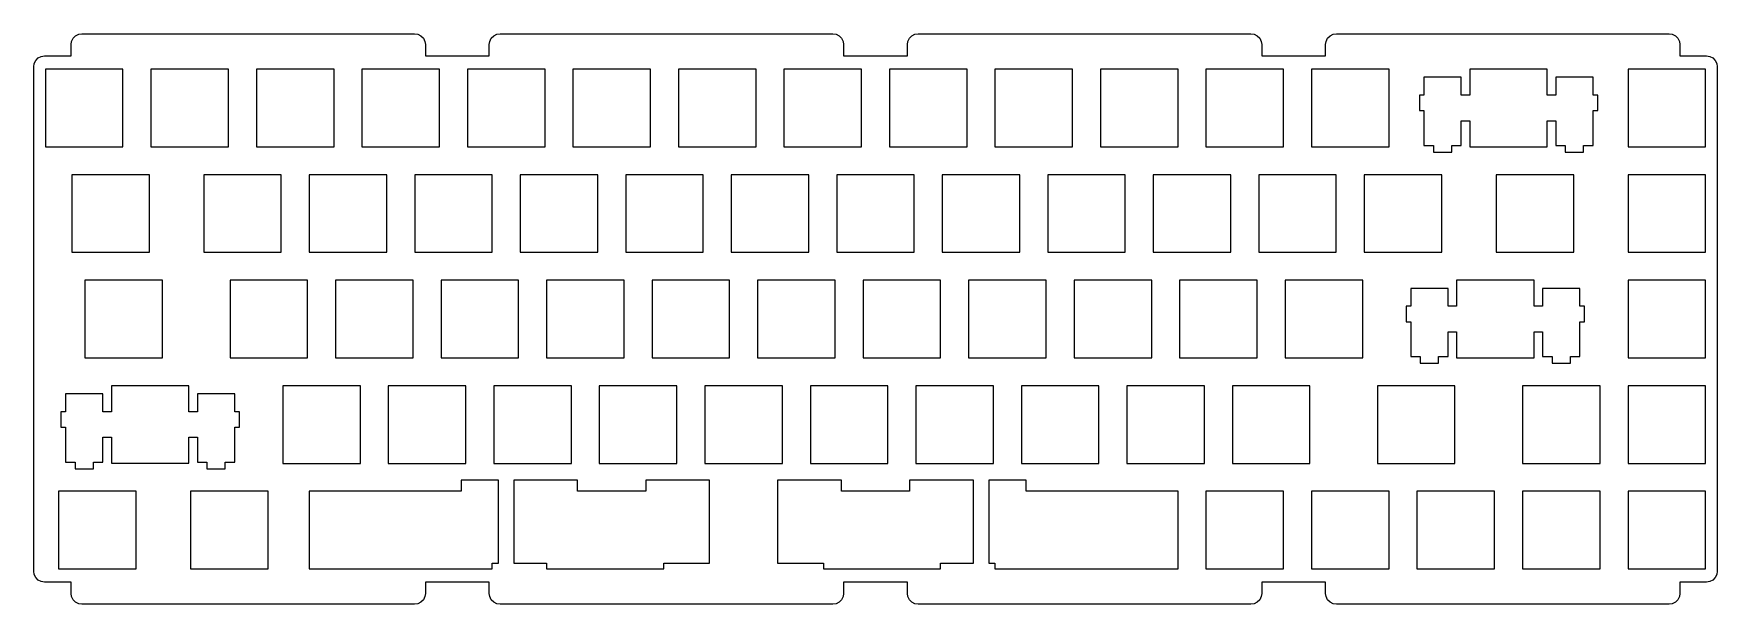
# Model space of a CAD drawing. Extents: x -146 to 158, y 58 to 161.
import ezdxf

# ---------------------------------------------------------------- set-up
doc = ezdxf.new("R2010")
doc.units = 0
doc.layers.get('0').update_dxf_attribs({"linetype": 'CONTINUOUS'})

msp = doc.modelspace()

# ---------------------------------------------------------------- linework, layer by layer
at = {"color": 7}
for points in [[(151.156998, 159.618), (151.25, 159.029633), (151.25, 158.998001), (151.25, 157), (155.998001, 157), (156.035568, 157), (156.617996, 156.907001), (157.177002, 156.622002), (157.621994, 156.178001), (157.906998, 155.618), (158, 155.029633), (158, 154.998001), (158, 64.002998), (158, 63.971367), (157.906998, 63.382999), (157.621994, 62.823002), (157.177002, 62.379002), (156.617996, 62.094002), (156.029312, 62), (155.998001, 62), (155.878006, 62), (151.25, 62), (151.25, 60.001999), (151.25, 59.970367), (151.245834, 59.944), (151.156998, 59.382), (150.871994, 58.823002), (150.427002, 58.377998), (149.867996, 58.092999), (149.279633, 58), (149.248001, 58), (89.252998, 58), (89.221313, 58), (88.632004, 58.092999), (88.072998, 58.377998), (87.627998, 58.823002), (87.343002, 59.382), (87.254166, 59.944), (87.25, 59.970367), (87.25, 60.001999), (87.25, 62), (84.723, 62), (84.440002, 62), (79.678001, 62), (75.75, 62), (75.75, 60.001999), (75.75, 59.970367), (75.745834, 59.944), (75.656998, 59.382), (75.372002, 58.823002), (74.927002, 58.377998), (74.367996, 58.092999), (73.779633, 58), (73.748001, 58), (13.753, 58), (13.721316, 58), (13.132, 58.092999), (12.573, 58.377998), (12.128, 58.823002), (11.843, 59.382), (11.754168, 59.944), (11.75, 59.970367), (11.75, 60.001999), (11.75, 62), (8.24, 62), (3.761, 62), (1.38, 62), (0.25, 62), (0.25, 60.001999), (0.25, 59.970367), (0.245832, 59.944), (0.157, 59.382), (-0.128, 58.823002), (-0.573, 58.377998), (-1.132, 58.092999), (-1.721316, 58), (-1.753, 58), (-61.748001, 58), (-61.779633, 58), (-62.368, 58.092999), (-62.926998, 58.377998), (-63.372002, 58.823002), (-63.657001, 59.382), (-63.745831, 59.944), (-63.75, 59.970367), (-63.75, 60.001999), (-63.75, 62), (-67.959999, 62), (-68.816002, 62), (-75.25, 62), (-75.25, 60.001999), (-75.25, 59.970367), (-75.254166, 59.944), (-75.343002, 59.382), (-75.627998, 58.823002), (-76.072998, 58.377998), (-76.632004, 58.092999), (-77.221313, 58), (-77.252998, 58), (-137.248001, 58), (-137.279633, 58), (-137.867996, 58.092999), (-138.427002, 58.377998), (-138.871994, 58.823002), (-139.156998, 59.382), (-139.245834, 59.944), (-139.25, 59.970367), (-139.25, 60.001999), (-139.25, 62), (-141.496002, 62), (-143.876999, 62), (-143.998001, 62), (-144.029007, 62), (-144.617996, 62.095001), (-145.177002, 62.382999), (-145.621994, 62.831001), (-145.906998, 63.396), (-146, 63.990063), (-146, 64.021999), (-146, 154.998001), (-146, 155.029633), (-145.906998, 155.618), (-145.621994, 156.178001), (-145.177002, 156.622002), (-144.617996, 156.907001), (-144.035568, 157), (-143.998001, 157), (-139.25, 157), (-139.25, 158.998001), (-139.25, 159.029633), (-139.156998, 159.618), (-138.871994, 160.176998), (-138.427002, 160.622002), (-137.867996, 160.907001), (-137.279633, 161), (-137.248001, 161), (-77.252998, 161), (-77.221313, 161), (-76.632004, 160.907001), (-76.072998, 160.622002), (-75.627998, 160.176998), (-75.343002, 159.618), (-75.25, 159.029633), (-75.25, 158.998001), (-75.25, 157), (-63.75, 157), (-63.75, 158.998001), (-63.75, 159.029633), (-63.657001, 159.618), (-63.372002, 160.176998), (-62.926998, 160.622002), (-62.368, 160.907001), (-61.779633, 161), (-61.748001, 161), (-1.753, 161), (-1.721316, 161), (-1.132, 160.907001), (-0.573, 160.622002), (-0.128, 160.176998), (0.157, 159.618), (0.25, 159.029633), (0.25, 158.998001), (0.25, 157), (11.75, 157), (11.75, 158.998001), (11.75, 159.029633), (11.843, 159.618), (12.128, 160.176998), (12.573, 160.622002), (13.132, 160.907001), (13.721316, 161), (13.753, 161), (73.748001, 161), (73.779633, 161), (74.367996, 160.907001), (74.927002, 160.622002), (75.372002, 160.176998), (75.656998, 159.618), (75.75, 159.029633), (75.75, 158.998001), (75.75, 157), (87.25, 157), (87.25, 158.998001), (87.25, 159.029633), (87.343002, 159.618), (87.627998, 160.176998), (88.072998, 160.622002), (88.632004, 160.907001), (89.221313, 161), (89.252998, 161), (149.248001, 161), (149.279633, 161), (149.867996, 160.907001), (150.427002, 160.622002), (150.871994, 160.176998)], [(-141.070999, 154.602001), (-141.496002, 154.602001), (-143.876999, 154.602001), (-143.876999, 140.597), (-141.496002, 140.597), (-141.070999, 140.597), (-140.246002, 140.597), (-139.115005, 140.597), (-138.520996, 140.597), (-136.733002, 140.597), (-129.873001, 140.597), (-129.873001, 154.602001), (-136.733002, 154.602001), (-138.520996, 154.602001), (-139.115005, 154.602001), (-140.246002, 154.602001)], [(-116.442001, 154.602001), (-117.683998, 154.602001), (-117.968002, 154.602001), (-122.727997, 154.602001), (-124.827003, 154.602001), (-124.827003, 140.597), (-122.727997, 140.597), (-117.968002, 140.597), (-117.683998, 140.597), (-116.442001, 140.597), (-115.302002, 140.597), (-114.717003, 140.597), (-111.417, 140.597), (-110.821999, 140.597), (-110.821999, 154.602001), (-111.417, 154.602001), (-114.717003, 154.602001), (-115.302002, 154.602001)], [(-96.535004, 154.602001), (-101.014999, 154.602001), (-101.296997, 154.602001), (-105.778, 154.602001), (-105.778, 140.597), (-101.296997, 140.597), (-101.014999, 140.597), (-96.535004, 140.597), (-96.251999, 140.597), (-91.772003, 140.597), (-91.772003, 154.602001), (-96.251999, 154.602001)], [(-77.485001, 154.602001), (-81.964996, 154.602001), (-82.248001, 154.602001), (-86.726997, 154.602001), (-86.726997, 140.597), (-82.248001, 140.597), (-81.964996, 140.597), (-77.485001, 140.597), (-77.202003, 140.597), (-72.722, 140.597), (-72.722, 154.602001), (-77.202003, 154.602001)], [(-58.435001, 154.602001), (-62.915001, 154.602001), (-63.196999, 154.602001), (-67.677002, 154.602001), (-67.677002, 140.597), (-63.196999, 140.597), (-62.915001, 140.597), (-58.435001, 140.597), (-58.152, 140.597), (-53.672001, 140.597), (-53.672001, 154.602001), (-58.152, 154.602001)], [(-39.384998, 154.602001), (-43.865002, 154.602001), (-44.146999, 154.602001), (-48.626999, 154.602001), (-48.626999, 140.597), (-44.146999, 140.597), (-43.865002, 140.597), (-39.384998, 140.597), (-39.102001, 140.597), (-34.622002, 140.597), (-34.622002, 154.602001), (-39.102001, 154.602001)], [(-20.334999, 154.602001), (-24.815001, 154.602001), (-25.097, 154.602001), (-29.577, 154.602001), (-29.577, 140.597), (-25.097, 140.597), (-24.815001, 140.597), (-20.334999, 140.597), (-20.052, 140.597), (-15.572, 140.597), (-15.572, 154.602001), (-20.052, 154.602001)], [(-1.285, 154.602001), (-5.765, 154.602001), (-6.047, 154.602001), (-10.527, 154.602001), (-10.527, 140.597), (-6.047, 140.597), (-5.765, 140.597), (-1.285, 140.597), (-1.002, 140.597), (3.478, 140.597), (3.478, 154.602001), (-1.002, 154.602001)], [(17.764999, 154.602001), (13.285, 154.602001), (13.003, 154.602001), (8.523, 154.602001), (8.523, 140.597), (13.003, 140.597), (13.285, 140.597), (17.764999, 140.597), (18.048, 140.597), (22.528, 140.597), (22.528, 154.602001), (18.048, 154.602001)], [(36.814999, 154.602001), (32.334999, 154.602001), (32.053001, 154.602001), (27.573, 154.602001), (27.573, 140.597), (32.053001, 140.597), (32.334999, 140.597), (36.814999, 140.597), (37.098, 140.597), (41.577999, 140.597), (41.577999, 154.602001), (37.098, 154.602001)], [(55.865002, 154.602001), (51.384998, 154.602001), (51.103001, 154.602001), (46.623001, 154.602001), (46.623001, 140.597), (51.103001, 140.597), (51.384998, 140.597), (55.865002, 140.597), (56.147999, 140.597), (60.627998, 140.597), (60.627998, 154.602001), (56.147999, 154.602001)], [(70.153, 154.602001), (65.672997, 154.602001), (65.672997, 140.597), (70.153, 140.597), (70.434998, 140.597), (74.915001, 140.597), (75.197998, 140.597), (79.678001, 140.597), (79.678001, 154.602001), (75.197998, 154.602001), (74.915001, 154.602001), (70.434998, 154.602001)], [(89.203003, 154.602001), (84.723, 154.602001), (84.723, 140.597), (89.203003, 140.597), (93.964996, 140.597), (94.248001, 140.597), (96.628998, 140.597), (98.727997, 140.597), (98.727997, 154.602001), (96.628998, 154.602001), (94.248001, 154.602001), (93.964996, 154.602001)], [(127.301003, 145.299), (128.169998, 145.299), (128.826004, 145.299), (128.826004, 140.827999), (130.552002, 140.827999), (130.552002, 139.626999), (131.470993, 139.626999), (132.065002, 139.626999), (133.195999, 139.626999), (133.852005, 139.626999), (133.852005, 140.827999), (134.020996, 140.827999), (135.576996, 140.827999), (135.576996, 147.115002), (136.403, 147.115002), (136.403, 149.901001), (135.576996, 149.901001), (135.576996, 153.132), (134.020996, 153.132), (133.852005, 153.132), (133.195999, 153.132), (132.065002, 153.132), (131.470993, 153.132), (130.552002, 153.132), (128.826004, 153.132), (128.826004, 149.901001), (128.169998, 149.901001), (127.301003, 149.901001), (127.301003, 154.602001), (126.445, 154.602001), (124.919998, 154.602001), (122.822998, 154.602001), (118.059998, 154.602001), (117.778, 154.602001), (113.299004, 154.602001), (113.299004, 149.901001), (111.774002, 149.901001), (111.774002, 153.132), (110.917999, 153.132), (110.634003, 153.132), (110.047997, 153.132), (109.391998, 153.132), (108.252998, 153.132), (107.667, 153.132), (106.748001, 153.132), (105.023003, 153.132), (105.023003, 149.901001), (104.366997, 149.901001), (104.197998, 149.901001), (104.197998, 147.115002), (104.366997, 147.115002), (105.023003, 147.115002), (105.023003, 140.827999), (106.748001, 140.827999), (106.748001, 139.626999), (107.667, 139.626999), (108.252998, 139.626999), (109.391998, 139.626999), (110.047997, 139.626999), (110.047997, 140.827999), (110.634003, 140.827999), (110.917999, 140.827999), (111.774002, 140.827999), (111.774002, 145.299), (113.299004, 145.299), (113.299004, 140.598), (117.778, 140.598), (118.059998, 140.598), (122.822998, 140.598), (124.919998, 140.598), (126.445, 140.598), (127.301003, 140.598)], [(155.878006, 154.602001), (141.873001, 154.602001), (141.873001, 140.597), (155.878006, 140.597)], [(-125.110001, 135.552), (-127.490997, 135.552), (-129.873001, 135.552), (-136.733002, 135.552), (-138.520996, 135.552), (-139.115005, 135.552), (-139.115005, 121.547001), (-138.520996, 121.547001), (-136.733002, 121.547001), (-127.490997, 121.547001), (-125.110001, 121.547001)], [(-105.778, 135.552), (-110.540001, 135.552), (-110.821999, 135.552), (-111.417, 135.552), (-114.717003, 135.552), (-115.302002, 135.552), (-115.302002, 121.547001), (-114.717003, 121.547001), (-111.417, 121.547001), (-110.540001, 121.547001), (-101.296997, 121.547001), (-101.296997, 135.552)], [(-91.489998, 135.552), (-91.772003, 135.552), (-96.251999, 135.552), (-96.251999, 121.547001), (-91.489998, 121.547001), (-87.010002, 121.547001), (-82.248001, 121.547001), (-82.248001, 135.552), (-86.726997, 135.552), (-87.010002, 135.552)], [(-72.440002, 135.552), (-72.722, 135.552), (-77.202003, 135.552), (-77.202003, 121.547001), (-72.440002, 121.547001), (-67.959999, 121.547001), (-63.196999, 121.547001), (-63.196999, 135.552), (-67.677002, 135.552), (-67.959999, 135.552)], [(-53.389999, 135.552), (-53.672001, 135.552), (-58.152, 135.552), (-58.152, 121.547001), (-53.389999, 121.547001), (-48.91, 121.547001), (-44.146999, 121.547001), (-44.146999, 135.552), (-48.626999, 135.552), (-48.91, 135.552)], [(-34.34, 135.552), (-34.622002, 135.552), (-39.102001, 135.552), (-39.102001, 121.547001), (-34.34, 121.547001), (-29.860001, 121.547001), (-25.097, 121.547001), (-25.097, 135.552), (-29.577, 135.552), (-29.860001, 135.552)], [(-15.29, 135.552), (-15.572, 135.552), (-20.052, 135.552), (-20.052, 121.547001), (-15.29, 121.547001), (-10.81, 121.547001), (-6.047, 121.547001), (-6.047, 135.552), (-10.527, 135.552), (-10.81, 135.552)], [(3.76, 135.552), (3.478, 135.552), (-1.002, 135.552), (-1.002, 121.547001), (3.76, 121.547001), (8.24, 121.547001), (13.003, 121.547001), (13.003, 135.552), (8.523, 135.552), (8.24, 135.552)], [(22.809999, 135.552), (22.528, 135.552), (18.048, 135.552), (18.048, 121.547001), (22.809999, 121.547001), (27.290001, 121.547001), (32.053001, 121.547001), (32.053001, 135.552), (27.573, 135.552), (27.290001, 135.552)], [(41.860001, 135.552), (41.577999, 135.552), (37.098, 135.552), (37.098, 121.547001), (41.860001, 121.547001), (46.34, 121.547001), (51.103001, 121.547001), (51.103001, 135.552), (46.623001, 135.552), (46.34, 135.552)], [(65.672997, 135.552), (65.389999, 135.552), (60.91, 135.552), (60.627998, 135.552), (56.147999, 135.552), (56.147999, 121.547001), (60.91, 121.547001), (65.389999, 121.547001), (65.672997, 121.547001), (70.153, 121.547001), (70.153, 135.552)], [(79.959999, 135.552), (79.678001, 135.552), (75.197998, 135.552), (75.197998, 121.547001), (79.678001, 121.547001), (79.959999, 121.547001), (84.440002, 121.547001), (84.723, 121.547001), (89.203003, 121.547001), (89.203003, 135.552), (84.723, 135.552), (84.440002, 135.552)], [(101.816002, 135.552), (98.727997, 135.552), (96.628998, 135.552), (94.248001, 135.552), (94.248001, 121.547001), (96.628998, 121.547001), (98.727997, 121.547001), (101.816002, 121.547001), (102.640999, 121.547001), (103.773003, 121.547001), (104.366997, 121.547001), (107.667, 121.547001), (108.252998, 121.547001), (108.252998, 135.552), (107.667, 135.552), (106.748001, 135.552), (105.023003, 135.552), (104.366997, 135.552), (104.197998, 135.552), (103.773003, 135.552), (102.640999, 135.552)], [(122.822998, 135.552), (118.059998, 135.552), (118.059998, 121.547001), (122.822998, 121.547001), (124.919998, 121.547001), (126.445, 121.547001), (128.169998, 121.547001), (131.470993, 121.547001), (132.065002, 121.547001), (132.065002, 135.552), (131.470993, 135.552), (130.552002, 135.552), (128.826004, 135.552), (128.169998, 135.552), (127.301003, 135.552), (126.445, 135.552), (124.919998, 135.552)], [(155.878006, 135.552), (141.873001, 135.552), (141.873001, 121.547001), (155.878006, 121.547001)], [(-136.733002, 116.502), (-136.733002, 102.497), (-135.220001, 102.497), (-133.494995, 102.497), (-131.970001, 102.497), (-127.490997, 102.497), (-122.727997, 102.497), (-122.727997, 116.502), (-124.827003, 116.502), (-125.110001, 116.502), (-127.490997, 116.502)], [(-101.014999, 116.502), (-101.296997, 116.502), (-110.540001, 116.502), (-110.540001, 102.497), (-109.691002, 102.497), (-108.865997, 102.497), (-103.679001, 102.497), (-101.014999, 102.497), (-96.535004, 102.497), (-96.535004, 116.502)], [(-81.964996, 116.502), (-82.248001, 116.502), (-87.010002, 116.502), (-91.489998, 116.502), (-91.489998, 102.497), (-87.010002, 102.497), (-81.964996, 102.497), (-77.485001, 102.497), (-77.485001, 116.502)], [(-62.915001, 116.502), (-63.196999, 116.502), (-67.959999, 116.502), (-72.440002, 116.502), (-72.440002, 102.497), (-67.959999, 102.497), (-62.915001, 102.497), (-58.435001, 102.497), (-58.435001, 116.502)], [(-43.865002, 102.497), (-39.384998, 102.497), (-39.384998, 116.502), (-43.865002, 116.502), (-44.146999, 116.502), (-48.91, 116.502), (-53.389999, 116.502), (-53.389999, 102.497), (-48.91, 102.497), (-47.777, 102.497)], [(-24.815001, 116.502), (-25.097, 116.502), (-29.860001, 116.502), (-34.34, 116.502), (-34.34, 102.497), (-29.860001, 102.497), (-28.723, 102.497), (-24.815001, 102.497), (-20.334999, 102.497), (-20.334999, 116.502)], [(-5.765, 102.497), (-1.285, 102.497), (-1.285, 116.502), (-5.765, 116.502), (-6.047, 116.502), (-10.81, 116.502), (-15.29, 116.502), (-15.29, 102.497), (-10.81, 102.497), (-6.903, 102.497)], [(13.285, 102.497), (17.764999, 102.497), (17.764999, 116.502), (13.285, 116.502), (13.003, 116.502), (8.24, 116.502), (3.76, 116.502), (3.76, 102.497), (8.24, 102.497), (12.151, 102.497)], [(32.334999, 116.502), (32.053001, 116.502), (27.290001, 116.502), (22.809999, 116.502), (22.809999, 102.497), (27.290001, 102.497), (32.334999, 102.497), (36.814999, 102.497), (36.814999, 116.502)], [(51.384998, 102.497), (55.865002, 102.497), (55.865002, 116.502), (51.384998, 116.502), (51.103001, 116.502), (46.34, 116.502), (41.860001, 116.502), (41.860001, 102.497), (46.34, 102.497), (46.622002, 102.497)], [(70.434998, 116.502), (70.153, 116.502), (65.672997, 116.502), (65.389999, 116.502), (60.91, 116.502), (60.91, 102.497), (65.389999, 102.497), (65.672997, 102.497), (70.434998, 102.497), (74.915001, 102.497), (74.915001, 116.502)], [(84.723, 116.502), (84.440002, 116.502), (79.959999, 116.502), (79.959999, 102.497), (84.440002, 102.497), (84.723, 102.497), (93.964996, 102.497), (93.964996, 116.502), (89.203003, 116.502)], [(124.919998, 107.199), (126.445, 107.199), (126.445, 102.728), (128.169998, 102.728), (128.169998, 101.527), (131.470993, 101.527), (131.470993, 102.728), (133.195999, 102.728), (133.195999, 109.015), (134.020996, 109.015), (134.020996, 111.801), (133.852005, 111.801), (133.195999, 111.801), (133.195999, 115.032), (132.065002, 115.032), (131.470993, 115.032), (128.169998, 115.032), (126.445, 115.032), (126.445, 111.801), (124.919998, 111.801), (124.919998, 116.502), (122.822998, 116.502), (118.059998, 116.502), (117.778, 116.502), (113.299004, 116.502), (111.774002, 116.502), (110.917999, 116.502), (110.917999, 111.801), (110.634003, 111.801), (110.047997, 111.801), (109.391998, 111.801), (109.391998, 115.032), (108.252998, 115.032), (107.667, 115.032), (104.366997, 115.032), (103.773003, 115.032), (102.640999, 115.032), (102.640999, 111.801), (101.816002, 111.801), (101.816002, 109.015), (102.640999, 109.015), (102.640999, 102.728), (103.773003, 102.728), (104.366997, 102.728), (104.366997, 101.527), (107.667, 101.527), (107.667, 102.728), (109.391998, 102.728), (109.391998, 107.199), (110.634003, 107.199), (110.917999, 107.199), (110.917999, 102.498), (117.778, 102.498), (122.822998, 102.498), (124.919998, 102.498)], [(155.878006, 116.502), (141.873001, 116.502), (141.873001, 102.497), (155.878006, 102.497)], [(-109.691002, 89.965), (-108.865997, 89.965), (-108.865997, 92.751), (-109.691002, 92.751), (-109.691002, 95.982), (-110.540001, 95.982), (-111.417, 95.982), (-114.717003, 95.982), (-115.302002, 95.982), (-116.442001, 95.982), (-116.442001, 92.751), (-117.683998, 92.751), (-117.968002, 92.751), (-117.968002, 97.452), (-122.727997, 97.452), (-127.490997, 97.452), (-131.970001, 97.452), (-131.970001, 92.751), (-133.494995, 92.751), (-133.494995, 95.982), (-135.220001, 95.982), (-136.733002, 95.982), (-138.520996, 95.982), (-139.115005, 95.982), (-140.246002, 95.982), (-140.246002, 92.751), (-141.070999, 92.751), (-141.070999, 89.965), (-140.246002, 89.965), (-140.246002, 83.677999), (-138.520996, 83.677999), (-138.520996, 82.476999), (-136.733002, 82.476999), (-135.220001, 82.476999), (-135.220001, 83.677999), (-133.494995, 83.677999), (-133.494995, 88.149), (-131.970001, 88.149), (-131.970001, 83.448), (-127.490997, 83.448), (-122.727997, 83.448), (-117.968002, 83.448), (-117.968002, 88.149), (-117.683998, 88.149), (-116.442001, 88.149), (-116.442001, 83.677999), (-114.717003, 83.677999), (-114.717003, 82.476999), (-111.417, 82.476999), (-111.417, 83.677999), (-110.540001, 83.677999), (-109.691002, 83.677999)], [(-87.010002, 97.452), (-91.489998, 97.452), (-96.251999, 97.452), (-96.535004, 97.452), (-101.014999, 97.452), (-101.014999, 83.447001), (-96.252998, 83.447001), (-93.872002, 83.447001), (-87.010002, 83.447001)], [(-67.959999, 97.452), (-72.440002, 97.452), (-77.202003, 97.452), (-77.485001, 97.452), (-81.964996, 97.452), (-81.964996, 83.447001), (-79.865997, 83.447001), (-77.485001, 83.447001), (-68.816002, 83.447001), (-67.959999, 83.447001)], [(-48.91, 97.452), (-53.389999, 97.452), (-58.152, 97.452), (-58.435001, 97.452), (-62.915001, 97.452), (-62.915001, 83.447001), (-62.064999, 83.447001), (-59.291, 83.447001), (-52.540001, 83.447001), (-51.007999, 83.447001), (-48.91, 83.447001)], [(-29.860001, 97.452), (-34.34, 97.452), (-39.102001, 97.452), (-39.384998, 97.452), (-43.865002, 97.452), (-43.865002, 83.447001), (-37.006001, 83.447001), (-35.474998, 83.447001), (-29.860001, 83.447001)], [(-10.81, 83.447001), (-10.81, 97.452), (-15.29, 97.452), (-20.052, 97.452), (-20.334999, 97.452), (-24.815001, 97.452), (-24.815001, 83.447001), (-23.961, 83.447001), (-11.666, 83.447001), (-11.665, 83.447001)], [(8.24, 97.452), (3.76, 97.452), (-1.002, 97.452), (-1.285, 97.452), (-5.765, 97.452), (-5.765, 83.447001), (-4.915, 83.447001), (-0.151, 83.447001), (1.38, 83.447001), (3.761, 83.447001), (8.24, 83.447001)], [(17.761999, 83.447001), (23.665001, 83.447001), (26.438, 83.447001), (27.290001, 83.447001), (27.290001, 97.452), (22.809999, 97.452), (18.048, 97.452), (17.764999, 97.452), (13.285, 97.452), (13.285, 83.447001), (16.914, 83.447001)], [(46.34, 97.452), (41.860001, 97.452), (37.098, 97.452), (36.814999, 97.452), (32.334999, 97.452), (32.334999, 83.447001), (33.188999, 83.447001), (44.241001, 83.447001), (46.34, 83.447001)], [(65.389999, 97.452), (60.91, 97.452), (56.147999, 97.452), (55.865002, 97.452), (51.384998, 97.452), (51.384998, 83.447001), (58.245998, 83.447001), (60.626999, 83.447001), (65.389999, 83.447001)], [(74.915001, 97.452), (70.434998, 97.452), (70.434998, 83.447001), (79.678001, 83.447001), (84.440002, 83.447001), (84.440002, 97.452), (79.959999, 97.452), (79.678001, 97.452), (75.197998, 97.452)], [(96.628998, 97.452), (96.628998, 83.447001), (98.727997, 83.447001), (103.773003, 83.447001), (110.634003, 83.447001), (110.634003, 97.452), (109.391998, 97.452), (107.667, 97.452), (104.366997, 97.452), (103.773003, 97.452), (102.640999, 97.452), (101.816002, 97.452), (98.727997, 97.452)], [(124.919998, 97.452), (122.822998, 97.452), (122.822998, 83.447001), (136.828003, 83.447001), (136.828003, 97.452), (136.403, 97.452), (135.576996, 97.452), (134.020996, 97.452), (133.195999, 97.452), (131.470993, 97.452), (128.169998, 97.452), (126.445, 97.452)], [(155.878006, 97.452), (141.873001, 97.452), (141.873001, 83.447001), (155.878006, 83.447001)], [(-68.816002, 78.402), (-77.485001, 78.402), (-79.865997, 78.402), (-81.964996, 78.402), (-87.010002, 78.402), (-93.872002, 78.402), (-96.252998, 78.402), (-96.252998, 64.396999), (-93.872002, 64.396999), (-87.010002, 64.396999), (-81.964996, 64.396999), (-79.865997, 64.396999), (-77.485001, 64.396999), (-68.816002, 64.396999), (-67.959999, 64.396999), (-63.198002, 64.396999), (-63.198002, 65.397999), (-62.915001, 65.397999), (-62.064999, 65.397999), (-62.064999, 80.402), (-62.915001, 80.402), (-67.959999, 80.402), (-68.816002, 80.402)], [(-35.474998, 78.402), (-37.006001, 78.402), (-43.865002, 78.402), (-47.777, 78.402), (-47.777, 80.403), (-48.91, 80.403), (-51.007999, 80.403), (-52.540001, 80.403), (-59.291, 80.403), (-59.291, 65.397999), (-53.389, 65.397999), (-53.389, 64.396999), (-52.540001, 64.396999), (-51.007999, 64.396999), (-48.91, 64.396999), (-43.865002, 64.396999), (-39.388, 64.396999), (-39.388, 64.397999), (-37.006001, 64.397999), (-35.474998, 64.397999), (-32.243999, 64.397999), (-32.243999, 65.397999), (-29.860001, 65.397999), (-28.723, 65.397999), (-24.815001, 65.397999), (-23.961, 65.397999), (-23.961, 80.403), (-24.815001, 80.403), (-28.723, 80.403), (-29.860001, 80.403), (-35.474998, 80.403)], [(-11.665, 80.402), (-11.666, 80.402), (-11.666, 65.397999), (-10.81, 65.397999), (-5.765, 65.397999), (-4.915, 65.397999), (-3.382, 65.397999), (-3.382, 64.397999), (-0.151, 64.397999), (1.38, 64.397999), (3.761, 64.397999), (3.761, 64.396999), (8.24, 64.396999), (13.285, 64.396999), (17.761999, 64.396999), (17.761999, 65.397999), (23.665001, 65.397999), (23.665001, 80.403), (17.761999, 80.403), (16.914, 80.403), (13.285, 80.403), (12.151, 80.403), (12.151, 78.402), (8.24, 78.402), (3.761, 78.402), (1.38, 78.402), (-0.151, 78.402), (-0.151, 80.403), (-4.915, 80.403), (-5.765, 80.403), (-6.903, 80.403), (-10.81, 80.403), (-11.665, 80.403)], [(58.245998, 64.398998), (60.626999, 64.398998), (60.626999, 78.403999), (58.245998, 78.403999), (51.384998, 78.403999), (46.622002, 78.403999), (46.34, 78.403999), (44.241001, 78.403999), (33.188999, 78.403999), (33.188999, 80.402), (32.334999, 80.402), (27.290001, 80.402), (26.438, 80.402), (26.438, 65.397999), (27.290001, 65.397999), (27.572001, 65.397999), (27.572001, 64.398998), (32.334999, 64.398998), (33.188999, 64.398998), (44.241001, 64.398998), (44.241001, 64.396999), (46.34, 64.396999), (51.384998, 64.396999), (58.245998, 64.396999)], [(-136.733002, 78.402), (-138.520996, 78.402), (-140.246002, 78.402), (-141.070999, 78.402), (-141.496002, 78.402), (-141.496002, 64.396999), (-127.490997, 64.396999), (-127.490997, 78.402), (-131.970001, 78.402), (-133.494995, 78.402), (-135.220001, 78.402)], [(-110.540001, 78.402), (-111.417, 78.402), (-114.717003, 78.402), (-116.442001, 78.402), (-117.683998, 78.402), (-117.683998, 64.396999), (-110.540001, 64.396999), (-103.679001, 64.396999), (-103.679001, 78.402), (-108.865997, 78.402), (-109.691002, 78.402)], [(70.434998, 78.402), (65.672997, 78.402), (65.672997, 64.396999), (79.678001, 64.396999), (79.678001, 78.402)], [(93.964996, 78.402), (84.723, 78.402), (84.723, 64.396999), (98.727997, 64.396999), (98.727997, 78.402), (96.628998, 78.402), (94.248001, 78.402)], [(110.634003, 78.402), (103.773003, 78.402), (103.773003, 64.396999), (117.778, 64.396999), (117.778, 78.402), (110.917999, 78.402)], [(136.828003, 78.402), (122.822998, 78.402), (122.822998, 64.396999), (136.828003, 64.396999)], [(155.878006, 78.402), (141.873001, 78.402), (141.873001, 64.396999), (155.878006, 64.396999), (155.878006, 78.402)]]:
    msp.add_lwpolyline(points, close=True, dxfattribs=at)

doc.saveas('drawing.dxf')
